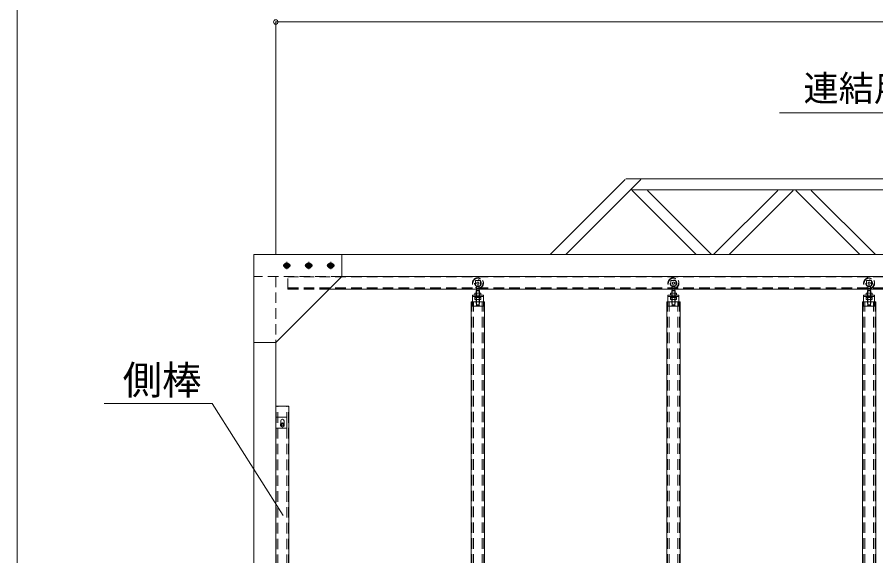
# Model space of a CAD drawing. Units: millimetres, scale not verified. Extents: x -10338 to 10338, y -7128 to 7128.
# Drawn here: x -10338 to -6430, y -921 to 1531 of the extents above; entities that cross this region are included whole.
import ezdxf
from ezdxf.enums import TextEntityAlignment as Align

# ---------------------------------------------------------------- set-up
doc = ezdxf.new("R2010")
doc.units = ezdxf.units.MM
doc.header["$LTSCALE"] = 40
doc.header["$PDMODE"] = 32
doc.header["$PDSIZE"] = 20
doc.linetypes.add('CHAIN2', pattern=[12, 9, -1, 1, -1])
doc.linetypes.add('DASHED1', pattern=[1.8, 1.2, -0.6])
for name, color, linetype, lineweight in [('0-0_0', 7, 'Continuous', 9), ('0-3_CYG-108', 7, 'Continuous', 9), ('0-9_TEXT', 7, 'Continuous', 9), ('0-D_寸法', 7, 'Continuous', 9)]:
    doc.layers.add(name, color=color, linetype=linetype, lineweight=lineweight)
doc.styles.add('ＭＳ ゴシック', font='')
doc.styles.get('ＭＳ ゴシック').set_extended_font_data('MS Gothic')

msp = doc.modelspace()

# ---------------------------------------------------------------- linework, layer by layer
at = {"layer": '0-0_0'}
msp.add_line((-10338.45, 7127.75), (-10338.45, -7127.75), dxfattribs=at)
at = {"layer": '0-3_CYG-108'}
for p, q in [((-7910.34, 452.69), (-7570.35, 792.26)), ((-7839.58, 452.69), (-7499.52, 792.34)), ((-4661.34, 795.26), (-7567.34, 795.26)), ((-4717.4, 745.26), (-7546.64, 745.26)), ((-7179.14, 452.69), (-7469.76, 742.94)), ((-7166.84, 452.69), (-6876.23, 742.94)), ((-6433.64, 452.69), (-6724.26, 742.94)), ((-7249.9, 452.69), (-7539.86, 742.28)), ((-7096.08, 452.69), (-6806.13, 742.28)), ((-6504.4, 452.69), (-6794.36, 742.28)), ((-9261.36, 450.51), (-9261.36, -3549.49)), ((-9261.36, 450.51), (-4667.34, 450.51)), ((-8861.36, 350.51), (1338.61, 350.51)), ((1395.61, 293.51), (-8918.36, 293.51)), ((-8255.05, 274.48), (-8255.05, 266.53)), ((-8251.6, 275.48), (-8230.5, 275.48)), ((-8249.36, 285.5), (-8247.56, 287.3)), ((-8249.36, 285.5), (-8249.36, 275.48)), ((-8249.36, 285.5), (-8233.36, 285.5)), ((-8248.12, 274.48), (-8248.12, 266.53)), ((-8247.6, 287.3), (-8247.6, 296.1)), ((-8247.56, 287.3), (-8235.16, 287.3)), ((-8247.36, 275.48), (-8247.36, 287.3)), ((-8235.36, 275.48), (-8235.36, 287.3)), ((-8235.16, 287.3), (-8233.36, 285.5)), ((-8235.1, 287.3), (-8235.1, 296.1)), ((-8234.27, 274.48), (-8234.27, 266.53)), ((-8233.36, 285.5), (-8233.36, 275.48)), ((-8227.34, 274.48), (-8227.34, 266.53)), ((-7365.05, 274.48), (-7365.05, 266.53)), ((-7361.6, 275.48), (-7340.5, 275.48)), ((-7359.36, 285.5), (-7343.36, 285.5)), ((-7359.36, 285.5), (-7359.36, 275.48)), ((-7358.12, 274.48), (-7358.12, 266.53)), ((-7357.6, 287.3), (-7357.6, 296.1)), ((-7357.36, 275.48), (-7357.36, 287.3)), ((-7345.36, 275.48), (-7345.36, 287.3)), ((-7345.16, 287.3), (-7343.36, 285.5)), ((-7345.1, 287.3), (-7345.1, 296.1)), ((-7344.27, 274.48), (-7344.27, 266.53)), ((-7343.36, 285.5), (-7343.36, 275.48)), ((-7337.34, 274.48), (-7337.34, 266.53)), ((-6474.46, 274.48), (-6474.46, 266.53)), ((-6471, 275.48), (-6449.9, 275.48)), ((-6468.76, 285.5), (-6452.76, 285.5)), ((-6468.76, 285.5), (-6468.76, 275.48)), ((-6467.53, 274.48), (-6467.53, 266.53)), ((-6467.01, 287.3), (-6467.01, 296.1)), ((-6466.76, 275.48), (-6466.76, 287.3)), ((-6454.76, 275.48), (-6454.76, 287.3)), ((-6454.56, 287.3), (-6452.76, 285.5)), ((-6454.51, 287.3), (-6454.51, 296.1)), ((-6453.67, 274.48), (-6453.67, 266.53)), ((-6452.76, 285.5), (-6452.76, 275.48)), ((-6446.74, 274.48), (-6446.74, 266.53)), ((-8271.36, -3984.3), (-8271.36, 235.48)), ((-8271.36, 235.48), (-8266.36, 235.48)), ((-8251.6, 265.53), (-8230.5, 265.53)), ((-8216.37, 235.48), (-8211.37, 235.48)), ((-8211.37, -3984.3), (-8211.37, 235.48)), ((-7381.36, -3984.3), (-7381.36, 235.48)), ((-7381.36, 235.48), (-7376.36, 235.48)), ((-7361.6, 265.53), (-7340.5, 265.53)), ((-7326.37, 235.48), (-7321.37, 235.48)), ((-7321.37, -3984.3), (-7321.37, 235.48)), ((-6490.77, -3984.3), (-6490.77, 235.48)), ((-6490.77, 235.48), (-6485.77, 235.48)), ((-6471, 265.53), (-6449.9, 265.53)), ((-6435.77, 235.48), (-6430.77, 235.48)), ((-6430.77, -3984.3), (-6430.77, 235.48)), ((-9161.36, -4049.49), (-9161.36, 50.51)), ((-9161.36, -3914.31), (-9161.36, -239.49)), ((-9101.37, -239.49), (-9161.36, -239.49)), ((-9101.37, -3914.49), (-9101.37, -239.49)), ((-9111.36, -289.49), (-9161.36, -289.49)), ((-9138.86, -306.49), (-9138.86, -319)), ((-9123.86, -306.49), (-9123.86, -319)), ((-9111.36, -289.49), (-9111.36, -339.49)), ((-9161.36, -339.49), (-9111.36, -339.49))]:
    msp.add_line(p, q, dxfattribs=at)
at = {"layer": '0-3_CYG-108', "linetype": 'CHAIN2'}
for p, q in [((-9127.86, 400.51), (-9094.86, 400.51)), ((-9111.36, 417.01), (-9111.36, 384.01)), ((-9027.86, 400.51), (-8994.86, 400.51)), ((-9011.36, 417.01), (-9011.36, 384.01)), ((-8927.86, 400.51), (-8894.86, 400.51)), ((-8911.36, 417.01), (-8911.36, 384.01))]:
    msp.add_line(p, q, dxfattribs=at)
at = {"layer": '0-3_CYG-108', "linetype": 'DASHED1'}
for p, q in [((-8861.36, 350.51), (-9261.36, 350.51)), ((-9161.36, 350.51), (-9161.36, 50.51)), ((-9106.36, 293.51), (-9106.36, 350.51)), ((-9106.36, 348.91), (1583.61, 348.91)), ((-8252.86, 333.3), (-8252.86, 308.3)), ((-7362.86, 333.3), (-7362.86, 308.3)), ((-7362.86, 333.3), (-7339.86, 333.3)), ((-7339.86, 333.3), (-7339.86, 308.3)), ((-6472.27, 333.3), (-6472.27, 308.3)), ((-6472.27, 333.3), (-6449.27, 333.3)), ((-6449.27, 333.3), (-6449.27, 308.3)), ((-9106.36, 299.51), (1583.61, 299.51)), ((-9106.36, 295.11), (1583.61, 295.11)), ((-9106.36, 293.51), (-8918.36, 293.51)), ((-8252.86, 308.3), (-8229.86, 308.3)), ((-8249.36, 275.48), (-8249.36, 222.3)), ((-8247.62, 296.1), (-8247.62, 308.3)), ((-8247.36, 220.3), (-8247.36, 275.48)), ((-8235.36, 220.3), (-8235.36, 275.48)), ((-8235.12, 296.1), (-8235.12, 308.3)), ((-8233.36, 275.48), (-8233.36, 222.3)), ((-7362.86, 308.3), (-7339.86, 308.3)), ((-7359.36, 275.48), (-7359.36, 222.3)), ((-7357.62, 296.1), (-7357.62, 308.3)), ((-7357.36, 220.3), (-7357.36, 275.48)), ((-7345.36, 220.3), (-7345.36, 275.48)), ((-7345.12, 296.1), (-7345.12, 308.3)), ((-7343.36, 275.48), (-7343.36, 222.3)), ((-6472.27, 308.3), (-6449.27, 308.3)), ((-6468.76, 275.48), (-6468.76, 222.3)), ((-6467.02, 296.1), (-6467.02, 308.3)), ((-6466.76, 220.3), (-6466.76, 275.48)), ((-6454.76, 220.3), (-6454.76, 275.48)), ((-6454.52, 296.1), (-6454.52, 308.3)), ((-6452.76, 275.48), (-6452.76, 222.3)), ((-8269.06, -3984.52), (-8269.06, 235.48)), ((-8266.36, 259.48), (-8216.37, 259.48)), ((-8266.36, 235.48), (-8216.37, 235.48)), ((-8261.36, -3984.52), (-8261.36, 235.48)), ((-8255.05, 246.58), (-8255.05, 254.48)), ((-8254.86, 259.48), (-8254.86, 255.48)), ((-8254.86, 259.48), (-8227.86, 259.48)), ((-8254.86, 255.48), (-8227.86, 255.48)), ((-8251.6, 245.58), (-8230.5, 245.58)), ((-8248.12, 246.58), (-8248.12, 254.48)), ((-8241.36, 259.48), (-8247.46, 255.58)), ((-8236.36, 259.48), (-8242.46, 255.58)), ((-8234.27, 246.58), (-8234.27, 254.48)), ((-8227.86, 259.48), (-8227.86, 255.48)), ((-8227.34, 246.58), (-8227.34, 254.48)), ((-8221.37, -3984.52), (-8221.37, 235.48)), ((-8213.67, -3984.52), (-8213.67, 235.48)), ((-7379.06, -3984.52), (-7379.06, 235.48)), ((-7376.36, 259.48), (-7326.37, 259.48)), ((-7376.36, 235.48), (-7326.37, 235.48)), ((-7371.36, -3984.52), (-7371.36, 235.48)), ((-7365.05, 246.58), (-7365.05, 254.48)), ((-7364.86, 259.48), (-7337.86, 259.48)), ((-7364.86, 259.48), (-7364.86, 255.48)), ((-7364.86, 255.48), (-7337.86, 255.48)), ((-7361.6, 245.58), (-7340.5, 245.58)), ((-7358.12, 246.58), (-7358.12, 254.48)), ((-7351.36, 259.48), (-7357.46, 255.58)), ((-7346.36, 259.48), (-7352.46, 255.58)), ((-7344.27, 246.58), (-7344.27, 254.48)), ((-7337.86, 259.48), (-7337.86, 255.48)), ((-7337.34, 246.58), (-7337.34, 254.48)), ((-7331.37, -3984.52), (-7331.37, 235.48)), ((-7323.67, -3984.52), (-7323.67, 235.48)), ((-6488.47, -3984.52), (-6488.47, 235.48)), ((-6485.77, 259.48), (-6435.77, 259.48)), ((-6485.77, 235.48), (-6435.77, 235.48)), ((-6480.77, -3984.52), (-6480.77, 235.48)), ((-6474.46, 246.58), (-6474.46, 254.48)), ((-6474.26, 259.48), (-6447.26, 259.48)), ((-6474.26, 259.48), (-6474.26, 255.48)), ((-6474.26, 255.48), (-6447.26, 255.48)), ((-6471, 245.58), (-6449.9, 245.58)), ((-6467.53, 246.58), (-6467.53, 254.48)), ((-6460.76, 259.48), (-6466.86, 255.58)), ((-6455.76, 259.48), (-6461.86, 255.58)), ((-6453.67, 246.58), (-6453.67, 254.48)), ((-6447.26, 259.48), (-6447.26, 255.48)), ((-6446.74, 246.58), (-6446.74, 254.48)), ((-6440.77, -3984.52), (-6440.77, 235.48)), ((-6433.07, -3984.52), (-6433.07, 235.48)), ((-8249.36, 222.3), (-8247.36, 220.3)), ((-8249.36, 222.3), (-8233.36, 222.3)), ((-8247.36, 220.3), (-8235.36, 220.3)), ((-8233.36, 222.3), (-8235.36, 220.3)), ((-7359.36, 222.3), (-7343.36, 222.3)), ((-7359.36, 222.3), (-7357.36, 220.3)), ((-7357.36, 220.3), (-7345.36, 220.3)), ((-7343.36, 222.3), (-7345.36, 220.3)), ((-6468.76, 222.3), (-6452.76, 222.3)), ((-6468.76, 222.3), (-6466.76, 220.3)), ((-6466.76, 220.3), (-6454.76, 220.3)), ((-6452.76, 222.3), (-6454.76, 220.3)), ((-9159.06, -3914.49), (-9159.06, -239.49)), ((-9151.36, -3914.49), (-9151.36, -239.49)), ((-9111.37, -3914.49), (-9111.37, -239.49)), ((-9103.67, -3914.49), (-9103.67, -239.49))]:
    msp.add_line(p, q, dxfattribs=at)
at = {"layer": '0-3_CYG-108'}
for points in [[(-8861.36, 450.51), (-8861.36, 350.51), (-9161.36, 50.51), (-9261.36, 50.51)], [(-7359.36, 285.5), (-7357.56, 287.3), (-7345.16, 287.3)], [(-6468.76, 285.5), (-6466.96, 287.3), (-6454.56, 287.3)]]:
    msp.add_lwpolyline(points, dxfattribs=at)
for points in [[(-9105.02, 411.51), (-9117.72, 411.51), (-9124.07, 400.51), (-9117.72, 389.51), (-9105.02, 389.51), (-9098.66, 400.51)], [(-9005.02, 411.51), (-9017.72, 411.51), (-9024.07, 400.51), (-9017.72, 389.51), (-9005.02, 389.51), (-8998.66, 400.51)], [(-8905.02, 411.51), (-8917.72, 411.51), (-8924.07, 400.51), (-8917.72, 389.51), (-8905.02, 389.51), (-8898.66, 400.51)], [(-8216.37, 215.48), (-8266.36, 215.48), (-8266.36, 265.48), (-8216.37, 265.48)], [(-7326.37, 215.48), (-7376.36, 215.48), (-7376.36, 265.48), (-7326.37, 265.48)], [(-6435.77, 215.48), (-6485.77, 215.48), (-6485.77, 265.48), (-6435.77, 265.48)], [(-9139.86, -329.4), (-9139.86, -319.58), (-9131.36, -314.67), (-9122.86, -319.58), (-9122.86, -329.4), (-9131.36, -334.3)]]:
    msp.add_lwpolyline(points, close=True, dxfattribs=at)
at = {"layer": '0-3_CYG-108', "linetype": 'DASHED1'}
msp.add_lwpolyline([(-8252.86, 333.3), (-8229.86, 333.3), (-8229.86, 308.3)], dxfattribs=at)
at = {"layer": '0-3_CYG-108'}
for centre, radius in [((-9111.36, 400.51), 11), ((-9111.36, 400.51), 7.5), ((-9111.36, 400.51), 7), ((-9111.36, 400.51), 5.92), ((-9011.36, 400.51), 11), ((-9011.36, 400.51), 7.5), ((-9011.36, 400.51), 7), ((-9011.36, 400.51), 5.92), ((-8911.36, 400.51), 11), ((-8911.36, 400.51), 7.5), ((-8911.36, 400.51), 7), ((-8911.36, 400.51), 5.92), ((-9131.36, -324.49), 8.5), ((-9131.36, -324.49), 5), ((-9131.36, -324.49), 5), ((-9131.36, -324.49), 4.19)]:
    msp.add_circle(centre, radius, dxfattribs=at)
at = {"layer": '0-3_CYG-108', "linetype": 'DASHED1'}
for centre, radius in [((-8241.36, 320.3), 25), ((-8241.36, 320.3), 23), ((-8241.36, 320.3), 15), ((-8241.36, 320.3), 5), ((-7351.36, 320.3), 25), ((-7351.36, 320.3), 23), ((-7351.36, 320.3), 15), ((-7351.36, 320.3), 5), ((-6460.77, 320.3), 25), ((-6460.77, 320.3), 23), ((-6460.77, 320.3), 15), ((-6460.77, 320.3), 5)]:
    msp.add_circle(centre, radius, dxfattribs=at)
at = {"layer": '0-3_CYG-108'}
for centre, radius, start, end in [((-9119.36, 400.51), 7.5, 101.415, 258.585), ((-9111.36, 400.51), 12, 126.444, 173.556), ((-9111.36, 400.51), 12, 186.444, 233.556), ((-9111.36, 400.51), 12, 66.444, 113.556), ((-9111.36, 400.51), 12, 6.444, 53.556), ((-9111.36, 400.51), 12, 306.444, 353.556), ((-9103.36, 400.51), 7.5, 281.415, 78.585), ((-9019.36, 400.51), 7.5, 101.415, 258.585), ((-9011.36, 400.51), 12, 126.444, 173.556), ((-9011.36, 400.51), 12, 186.444, 233.556), ((-9011.36, 400.51), 12, 66.444, 113.556), ((-9011.36, 400.51), 12, 6.444, 53.556), ((-9011.36, 400.51), 12, 306.444, 353.556), ((-9003.36, 400.51), 7.5, 281.415, 78.585), ((-8919.36, 400.51), 7.5, 101.415, 258.585), ((-8911.36, 400.51), 12, 126.444, 173.556), ((-8911.36, 400.51), 12, 186.444, 233.556), ((-8911.36, 400.51), 12, 66.444, 113.556), ((-8911.36, 400.51), 12, 6.444, 53.556), ((-8911.36, 400.51), 12, 306.444, 353.556), ((-8903.36, 400.51), 7.5, 281.415, 78.585), ((-9111.36, 400.51), 12, 246.444, 293.556), ((-9011.36, 400.51), 12, 246.444, 293.556), ((-8911.36, 400.51), 12, 246.444, 293.556), ((-8251.59, 268.98), 6.5, 57.795, 122.205), ((-8241.2, 250.99), 24.49, 73.565, 106.435), ((-8230.8, 269.02), 6.46, 57.58, 122.42), ((-7361.59, 268.98), 6.5, 57.795, 122.205), ((-7351.2, 250.99), 24.49, 73.565, 106.435), ((-7340.8, 269.02), 6.46, 57.58, 122.42), ((-6470.99, 268.98), 6.5, 57.795, 122.205), ((-6460.6, 250.99), 24.49, 73.565, 106.435), ((-6450.21, 269.02), 6.46, 57.58, 122.42), ((-8251.59, 272.03), 6.5, 237.795, 302.205), ((-8241.2, 290.02), 24.49, 253.565, 286.435), ((-8230.8, 271.98), 6.46, 237.58, 302.42), ((-7361.59, 272.03), 6.5, 237.795, 302.205), ((-7351.2, 290.02), 24.49, 253.565, 286.435), ((-7340.8, 271.98), 6.46, 237.58, 302.42), ((-6470.99, 272.03), 6.5, 237.795, 302.205), ((-6460.6, 290.02), 24.49, 253.565, 286.435), ((-6450.21, 271.98), 6.46, 237.58, 302.42), ((-9131.36, -306.49), 7.5, 0, 180)]:
    msp.add_arc(centre, radius, start, end, dxfattribs=at)
at = {"layer": '0-3_CYG-108', "linetype": 'DASHED1'}
for centre, radius, start, end in [((-8251.59, 248.98), 6.5, 57.795, 122.205), ((-8251.59, 252.08), 6.5, 237.795, 302.205), ((-8241.2, 230.99), 24.49, 73.565, 106.435), ((-8241.2, 270.06), 24.49, 253.565, 286.435), ((-8230.8, 249.02), 6.46, 57.58, 122.42), ((-8230.8, 252.03), 6.46, 237.58, 302.42), ((-7361.59, 248.98), 6.5, 57.795, 122.205), ((-7361.59, 252.08), 6.5, 237.795, 302.205), ((-7351.2, 230.99), 24.49, 73.565, 106.435), ((-7351.2, 270.06), 24.49, 253.565, 286.435), ((-7340.8, 249.02), 6.46, 57.58, 122.42), ((-7340.8, 252.03), 6.46, 237.58, 302.42), ((-6470.99, 248.98), 6.5, 57.795, 122.205), ((-6470.99, 252.08), 6.5, 237.795, 302.205), ((-6460.6, 230.99), 24.49, 73.565, 106.435), ((-6460.6, 270.06), 24.49, 253.565, 286.435), ((-6450.21, 249.02), 6.46, 57.58, 122.42), ((-6450.21, 252.03), 6.46, 237.58, 302.42)]:
    msp.add_arc(centre, radius, start, end, dxfattribs=at)
at = {"layer": '0-9_TEXT'}
msp.add_line((-6869.19, 1095.85), (-6069.82, 1095.85), dxfattribs=at)
msp.add_lwpolyline([(-9943.24, -226.55), (-9450.24, -226.55), (-9127.08, -737.46)], dxfattribs=at)
at = {"layer": '0-D_寸法'}
for p, q in [((-9161.36, 452.51), (-9161.36, 1510.48)), ((1638.61, 1509.48), (-9161.36, 1509.48)), ((-9157.36, 1509.48), (1634.61, 1509.48))]:
    msp.add_line(p, q, dxfattribs=at)
msp.add_point((-9161.36, 1509.48), dxfattribs=at)

# ---------------------------------------------------------------- texts
at = {"layer": '0-9_TEXT', "style": 'ＭＳ ゴシック'}
for s, height, p in [('連結用梁', 117.3, (-6759.19, 1114.01)), ('側棒', 131.4, (-9858.19, -225.19))]:
    msp.add_text(s, height=height, dxfattribs=at).set_placement(p, align=Align.BOTTOM_LEFT)

doc.saveas('drawing.dxf')
